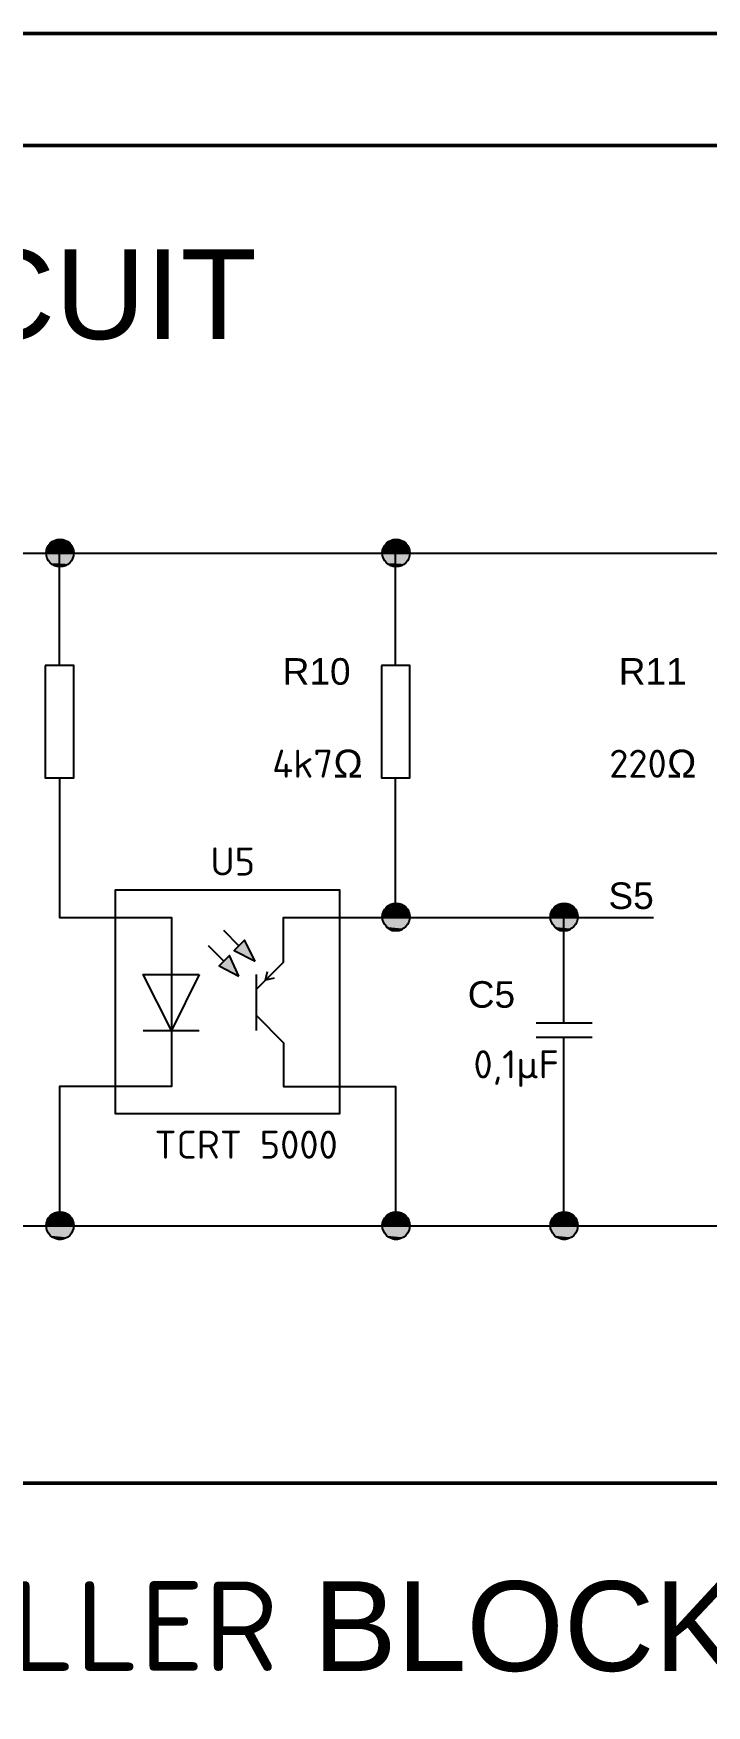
# Model space of a CAD drawing. Header units: inches. Extents: x 0 to 954, y 0 to 618.
# Drawn here: x 272.5 to 302.5, y 222.4 to 296.9 of the extents above; entities that cross this region are included whole.
import ezdxf

# ---------------------------------------------------------------- set-up
doc = ezdxf.new("R2010")
doc.units = ezdxf.units.IN
doc.header["$MEASUREMENT"] = 0
for name, color, linetype in [('PDF_Geometry', 7, 'Continuous'), ('PDF_Solid Fills', 7, 'Continuous'), ('PDF_Text', 7, 'Continuous')]:
    doc.layers.add(name, color=color, linetype=linetype)
doc.styles.add('PDF Arial', font='arial.ttf')
doc.styles.add('PDF ISOCPEUR', font='isocpeur.ttf')

msp = doc.modelspace()

# ---------------------------------------------------------------- linework, layer by layer
msp.add_line((296.152, 257.545), (300.152, 257.545))
at = {"layer": 'PDF_Geometry', "lineweight": 50}
for points in [[(0, 0), (419.961, 0), (419.961, 296.936), (0, 296.936)], [(11.981, 4.996), (414.966, 4.996), (414.966, 291.941), (11.981, 291.941)]]:
    msp.add_lwpolyline(points, close=True, dxfattribs=at)
at = {"layer": 'PDF_Geometry', "lineweight": 25}
for points in [[(348.647, 268.764), (348.647, 271.261), (348.647, 273.759), (153.653, 273.759), (146.16, 273.759), (146.16, 276.257), (146.16, 278.755)], [(273.672, 268.764), (273.672, 271.261), (273.672, 273.759)], [(288.659, 268.764), (288.659, 271.261), (288.659, 273.759)], [(356.183, 252.211), (356.183, 250.009), (356.183, 246.072), (356.183, 243.786), (153.653, 243.786), (153.653, 246.284), (153.653, 250.009), (158.649, 250.009), (158.649, 257.545), (153.653, 257.545), (153.653, 261.27), (153.653, 263.768)], [(273.672, 263.768), (273.672, 261.27), (273.672, 257.545), (278.668, 257.545), (278.668, 250.009), (273.672, 250.009), (273.672, 245.818), (273.672, 243.786)], [(282.436, 254.327), (283.663, 255.555), (283.663, 257.545), (288.659, 257.545), (288.659, 261.27), (288.659, 263.768)], [(288.659, 257.545), (296.152, 257.545), (296.152, 255.005), (296.152, 252.846)], [(281.674, 256.275), (280.996, 256.952)], [(280.996, 255.598), (280.319, 256.275)], [(282.436, 255.005), (282.436, 252.507)], [(283.24, 254.836), (282.859, 254.751), (282.944, 255.132)], [(282.436, 253.184), (283.663, 251.957), (283.663, 250.009), (288.659, 250.009), (288.659, 246.072), (288.659, 243.786)], [(294.924, 252.846), (297.422, 252.846)], [(277.398, 252.507), (279.896, 252.507)], [(294.924, 252.211), (297.422, 252.211)], [(296.152, 252.211), (296.152, 250.009), (296.152, 246.072), (296.152, 243.786)]]:
    msp.add_lwpolyline(points, dxfattribs=at)
for points in [[(273.037, 268.764), (273.037, 263.768), (274.307, 263.768), (274.307, 268.764)], [(288.024, 268.764), (288.024, 263.768), (289.294, 263.768), (289.294, 268.764)], [(276.17, 257.545), (276.17, 258.773), (286.161, 258.773), (286.161, 248.782), (276.17, 248.782)], [(282.393, 255.598), (281.928, 256.529), (281.462, 256.063)], [(281.674, 254.92), (281.25, 255.852), (280.785, 255.386)], [(279.896, 255.005), (278.668, 252.507), (277.398, 255.005)]]:
    msp.add_lwpolyline(points, close=True, dxfattribs=at)
at = {"layer": 'PDF_Geometry', "lineweight": 0}
for points in [[(273.672, 244.379), (273.588, 244.379), (273.672, 244.379)], [(288.659, 244.379), (288.574, 244.379), (288.659, 244.379)], [(296.152, 244.379), (296.067, 244.379), (296.152, 244.379)]]:
    msp.add_lwpolyline(points, dxfattribs=at)
at = {"layer": 'PDF_Geometry', "lineweight": 50}
msp.add_lwpolyline([(137.701, 232.336), (414.966, 232.336)], dxfattribs=at)
at = {"layer": 'PDF_Geometry', "lineweight": 25}
for centre in [(273.693, 273.78), (288.68, 273.78), (288.68, 257.566), (296.173, 257.566), (273.693, 243.807), (288.68, 243.807), (296.173, 243.807)]:
    msp.add_circle(centre, 0.614, dxfattribs=at)
at = {"layer": 'PDF_Solid Fills', "transparency": 33554559}
for points in [[(273.249, 274.267), (273.672, 274.183), (273.207, 274.183)], [(273.334, 274.31), (273.672, 274.267), (273.249, 274.267)], [(273.672, 274.267), (273.249, 274.267), (273.672, 274.183)], [(273.461, 274.352), (273.672, 274.31), (273.334, 274.31)], [(273.672, 274.31), (273.334, 274.31), (273.672, 274.267)], [(273.545, 274.394), (273.672, 274.352), (273.461, 274.352)], [(273.672, 274.352), (273.461, 274.352), (273.672, 274.31)], [(273.672, 274.394), (273.545, 274.394), (273.545, 274.394)], [(273.672, 274.394), (273.545, 274.394), (273.672, 274.352)], [(273.672, 274.394), (273.757, 274.394), (273.757, 274.394)], [(273.757, 274.394), (273.672, 274.394), (273.884, 274.352)], [(273.672, 274.394), (273.884, 274.352), (273.672, 274.352)], [(273.884, 274.352), (273.672, 274.352), (273.969, 274.31)], [(273.672, 274.352), (273.969, 274.31), (273.672, 274.31)], [(273.969, 274.31), (273.672, 274.31), (274.053, 274.267)], [(273.672, 274.31), (274.053, 274.267), (273.672, 274.267)], [(274.053, 274.267), (273.672, 274.267), (274.138, 274.183)], [(273.672, 274.267), (274.138, 274.183), (273.672, 274.183)], [(288.278, 274.267), (288.659, 274.183), (288.193, 274.183)], [(288.362, 274.31), (288.659, 274.267), (288.278, 274.267)], [(288.659, 274.267), (288.278, 274.267), (288.659, 274.183)], [(288.447, 274.352), (288.659, 274.31), (288.362, 274.31)], [(288.659, 274.31), (288.362, 274.31), (288.659, 274.267)], [(288.574, 274.394), (288.659, 274.352), (288.447, 274.352)], [(288.659, 274.352), (288.447, 274.352), (288.659, 274.31)], [(288.659, 274.394), (288.574, 274.394), (288.574, 274.394)], [(288.659, 274.394), (288.574, 274.394), (288.659, 274.352)], [(288.659, 274.394), (288.786, 274.394), (288.786, 274.394)], [(288.786, 274.394), (288.659, 274.394), (288.87, 274.352)], [(288.659, 274.394), (288.87, 274.352), (288.659, 274.352)], [(288.87, 274.352), (288.659, 274.352), (288.998, 274.31)], [(288.659, 274.352), (288.998, 274.31), (288.659, 274.31)], [(288.998, 274.31), (288.659, 274.31), (289.082, 274.267)], [(288.659, 274.31), (289.082, 274.267), (288.659, 274.267)], [(289.082, 274.267), (288.659, 274.267), (289.125, 274.183)], [(288.659, 274.267), (289.125, 274.183), (288.659, 274.183)], [(273.08, 273.971), (273.672, 273.886), (273.037, 273.886)], [(273.672, 273.886), (273.037, 273.886), (273.672, 273.759)], [(273.037, 273.886), (273.672, 273.759), (273.037, 273.759)], [(274.307, 273.759), (273.037, 273.759), (274.265, 273.674)], [(273.037, 273.759), (274.265, 273.674), (273.037, 273.674)], [(274.265, 273.674), (273.037, 273.674), (274.265, 273.547)], [(273.037, 273.674), (274.265, 273.547), (273.08, 273.547)], [(273.122, 274.098), (273.672, 273.971), (273.08, 273.971)], [(273.672, 273.971), (273.08, 273.971), (273.672, 273.886)], [(274.265, 273.547), (273.08, 273.547), (274.18, 273.463)], [(273.08, 273.547), (274.18, 273.463), (273.122, 273.463)], [(273.207, 274.183), (273.672, 274.098), (273.122, 274.098)], [(273.672, 274.098), (273.122, 274.098), (273.672, 273.971)], [(273.672, 274.183), (273.207, 274.183), (273.672, 274.098)], [(274.138, 274.183), (273.672, 274.183), (274.223, 274.098)], [(273.672, 274.183), (274.223, 274.098), (273.672, 274.098)], [(274.223, 274.098), (273.672, 274.098), (274.265, 273.971)], [(273.672, 274.098), (274.265, 273.971), (273.672, 273.971)], [(274.265, 273.971), (273.672, 273.971), (274.265, 273.886)], [(273.672, 273.971), (274.265, 273.886), (273.672, 273.886)], [(274.265, 273.886), (273.672, 273.886), (274.307, 273.759)], [(273.672, 273.886), (274.307, 273.759), (273.672, 273.759)], [(288.066, 273.886), (288.659, 273.759), (288.024, 273.759)], [(289.294, 273.759), (288.024, 273.759), (289.294, 273.674)], [(288.024, 273.759), (289.294, 273.674), (288.066, 273.674)], [(288.108, 274.098), (288.659, 273.971), (288.066, 273.971)], [(288.659, 273.971), (288.066, 273.971), (288.659, 273.886)], [(288.066, 273.971), (288.659, 273.886), (288.066, 273.886)], [(288.659, 273.886), (288.066, 273.886), (288.659, 273.759)], [(289.294, 273.674), (288.066, 273.674), (289.252, 273.547)], [(288.066, 273.674), (289.252, 273.547), (288.066, 273.547)], [(289.252, 273.547), (288.066, 273.547), (289.209, 273.463)], [(288.066, 273.547), (289.209, 273.463), (288.151, 273.463)], [(288.193, 274.183), (288.659, 274.098), (288.108, 274.098)], [(288.659, 274.098), (288.108, 274.098), (288.659, 273.971)], [(288.659, 274.183), (288.193, 274.183), (288.659, 274.098)], [(289.125, 274.183), (288.659, 274.183), (289.209, 274.098)], [(288.659, 274.183), (289.209, 274.098), (288.659, 274.098)], [(289.209, 274.098), (288.659, 274.098), (289.252, 273.971)], [(288.659, 274.098), (289.252, 273.971), (288.659, 273.971)], [(289.252, 273.971), (288.659, 273.971), (289.294, 273.886)], [(288.659, 273.971), (289.294, 273.886), (288.659, 273.886)], [(289.294, 273.886), (288.659, 273.886), (289.294, 273.759)], [(288.659, 273.886), (289.294, 273.759), (288.659, 273.759)], [(274.18, 273.463), (273.122, 273.463), (274.138, 273.336)], [(273.122, 273.463), (274.138, 273.336), (273.207, 273.336)], [(274.138, 273.336), (273.207, 273.336), (274.053, 273.293)], [(273.207, 273.336), (274.053, 273.293), (273.291, 273.293)], [(274.053, 273.293), (273.291, 273.293), (273.926, 273.209)], [(273.291, 273.293), (273.926, 273.209), (273.376, 273.209)], [(273.926, 273.209), (273.376, 273.209), (273.842, 273.166)], [(273.376, 273.209), (273.842, 273.166), (273.503, 273.166)], [(273.842, 273.166), (273.503, 273.166), (273.715, 273.166)], [(273.503, 273.166), (273.715, 273.166), (273.588, 273.166)], [(289.209, 273.463), (288.151, 273.463), (289.125, 273.336)], [(288.151, 273.463), (289.125, 273.336), (288.193, 273.336)], [(289.125, 273.336), (288.193, 273.336), (289.04, 273.293)], [(288.193, 273.336), (289.04, 273.293), (288.278, 273.293)], [(289.04, 273.293), (288.278, 273.293), (288.955, 273.209)], [(288.278, 273.293), (288.955, 273.209), (288.405, 273.209)], [(288.955, 273.209), (288.405, 273.209), (288.828, 273.166)], [(288.405, 273.209), (288.828, 273.166), (288.489, 273.166)], [(288.828, 273.166), (288.489, 273.166), (288.701, 273.166)], [(288.489, 273.166), (288.701, 273.166), (288.616, 273.166)], [(288.108, 257.841), (288.659, 257.757), (288.066, 257.757)], [(288.193, 257.926), (288.659, 257.841), (288.108, 257.841)], [(288.659, 257.841), (288.108, 257.841), (288.659, 257.757)], [(288.278, 258.011), (288.659, 257.926), (288.193, 257.926)], [(288.659, 257.926), (288.193, 257.926), (288.659, 257.841)], [(288.362, 258.053), (288.659, 258.011), (288.278, 258.011)], [(288.659, 258.011), (288.278, 258.011), (288.659, 257.926)], [(288.447, 258.095), (288.659, 258.053), (288.362, 258.053)], [(288.659, 258.053), (288.362, 258.053), (288.659, 258.011)], [(288.574, 258.138), (288.659, 258.095), (288.447, 258.095)], [(288.659, 258.095), (288.447, 258.095), (288.659, 258.053)], [(288.659, 258.138), (288.574, 258.138), (288.574, 258.138)], [(288.659, 258.138), (288.574, 258.138), (288.659, 258.095)], [(288.659, 258.138), (288.786, 258.138), (288.786, 258.138)], [(288.786, 258.138), (288.659, 258.138), (288.87, 258.095)], [(288.659, 258.138), (288.87, 258.095), (288.659, 258.095)], [(288.87, 258.095), (288.659, 258.095), (288.998, 258.053)], [(288.659, 258.095), (288.998, 258.053), (288.659, 258.053)], [(288.998, 258.053), (288.659, 258.053), (289.082, 258.011)], [(288.659, 258.053), (289.082, 258.011), (288.659, 258.011)], [(289.082, 258.011), (288.659, 258.011), (289.125, 257.926)], [(288.659, 258.011), (289.125, 257.926), (288.659, 257.926)], [(289.125, 257.926), (288.659, 257.926), (289.209, 257.841)], [(288.659, 257.926), (289.209, 257.841), (288.659, 257.841)], [(289.209, 257.841), (288.659, 257.841), (289.252, 257.757)], [(288.659, 257.841), (289.252, 257.757), (288.659, 257.757)], [(295.644, 257.841), (296.152, 257.757), (295.559, 257.757)], [(295.686, 257.926), (296.152, 257.841), (295.644, 257.841)], [(296.152, 257.841), (295.644, 257.841), (296.152, 257.757)], [(295.771, 258.011), (296.152, 257.926), (295.686, 257.926)], [(296.152, 257.926), (295.686, 257.926), (296.152, 257.841)], [(295.856, 258.053), (296.152, 258.011), (295.771, 258.011)], [(296.152, 258.011), (295.771, 258.011), (296.152, 257.926)], [(295.94, 258.095), (296.152, 258.053), (295.856, 258.053)], [(296.152, 258.053), (295.856, 258.053), (296.152, 258.011)], [(296.067, 258.138), (296.152, 258.095), (295.94, 258.095)], [(296.152, 258.095), (295.94, 258.095), (296.152, 258.053)], [(296.152, 258.138), (296.067, 258.138), (296.067, 258.138)], [(296.152, 258.138), (296.067, 258.138), (296.152, 258.095)], [(296.152, 258.138), (296.279, 258.138), (296.279, 258.138)], [(296.279, 258.138), (296.152, 258.138), (296.364, 258.095)], [(296.152, 258.138), (296.364, 258.095), (296.152, 258.095)], [(296.364, 258.095), (296.152, 258.095), (296.491, 258.053)], [(296.152, 258.095), (296.491, 258.053), (296.152, 258.053)], [(296.491, 258.053), (296.152, 258.053), (296.575, 258.011)], [(296.152, 258.053), (296.575, 258.011), (296.152, 258.011)], [(296.575, 258.011), (296.152, 258.011), (296.66, 257.926)], [(296.152, 258.011), (296.66, 257.926), (296.152, 257.926)], [(296.66, 257.926), (296.152, 257.926), (296.702, 257.841)], [(296.152, 257.926), (296.702, 257.841), (296.152, 257.841)], [(296.702, 257.841), (296.152, 257.841), (296.745, 257.757)], [(296.152, 257.841), (296.745, 257.757), (296.152, 257.757)], [(288.066, 257.63), (288.659, 257.545), (288.024, 257.545)], [(289.294, 257.545), (288.024, 257.545), (289.294, 257.418)], [(288.024, 257.545), (289.294, 257.418), (288.066, 257.418)], [(288.659, 257.757), (288.066, 257.757), (288.659, 257.63)], [(288.066, 257.757), (288.659, 257.63), (288.066, 257.63)], [(288.659, 257.63), (288.066, 257.63), (288.659, 257.545)], [(289.294, 257.418), (288.066, 257.418), (289.252, 257.291)], [(288.066, 257.418), (289.252, 257.291), (288.066, 257.291)], [(289.252, 257.291), (288.066, 257.291), (289.209, 257.206)], [(288.066, 257.291), (289.209, 257.206), (288.151, 257.206)], [(289.209, 257.206), (288.151, 257.206), (289.125, 257.122)], [(288.151, 257.206), (289.125, 257.122), (288.193, 257.122)], [(289.125, 257.122), (288.193, 257.122), (289.04, 257.037)], [(288.193, 257.122), (289.04, 257.037), (288.278, 257.037)], [(289.252, 257.757), (288.659, 257.757), (289.294, 257.63)], [(288.659, 257.757), (289.294, 257.63), (288.659, 257.63)], [(289.294, 257.63), (288.659, 257.63), (289.294, 257.545)], [(288.659, 257.63), (289.294, 257.545), (288.659, 257.545)], [(296.152, 257.757), (295.559, 257.757), (296.152, 257.63)], [(295.559, 257.757), (296.152, 257.63), (295.559, 257.63)], [(296.152, 257.63), (295.559, 257.63), (296.152, 257.545)], [(295.559, 257.63), (296.152, 257.545), (295.559, 257.545)], [(296.787, 257.545), (295.559, 257.545), (296.787, 257.418)], [(295.559, 257.545), (296.787, 257.418), (295.559, 257.418)], [(296.787, 257.418), (295.559, 257.418), (296.745, 257.291)], [(295.559, 257.418), (296.745, 257.291), (295.602, 257.291)], [(296.745, 257.291), (295.602, 257.291), (296.702, 257.206)], [(295.602, 257.291), (296.702, 257.206), (295.644, 257.206)], [(296.702, 257.206), (295.644, 257.206), (296.618, 257.122)], [(295.644, 257.206), (296.618, 257.122), (295.686, 257.122)], [(296.618, 257.122), (295.686, 257.122), (296.533, 257.037)], [(295.686, 257.122), (296.533, 257.037), (295.771, 257.037)], [(296.745, 257.757), (296.152, 257.757), (296.787, 257.63)], [(296.152, 257.757), (296.787, 257.63), (296.152, 257.63)], [(296.787, 257.63), (296.152, 257.63), (296.787, 257.545)], [(296.152, 257.63), (296.787, 257.545), (296.152, 257.545)], [(281.928, 256.529), (281.462, 256.063), (282.393, 255.598)], [(289.04, 257.037), (288.278, 257.037), (288.955, 256.952)], [(288.278, 257.037), (288.955, 256.952), (288.405, 256.952)], [(288.955, 256.952), (288.405, 256.952), (288.828, 256.91)], [(288.405, 256.952), (288.828, 256.91), (288.489, 256.91)], [(288.828, 256.91), (288.489, 256.91), (288.701, 256.91)], [(288.489, 256.91), (288.701, 256.91), (288.616, 256.91)], [(296.533, 257.037), (295.771, 257.037), (296.448, 256.952)], [(295.771, 257.037), (296.448, 256.952), (295.898, 256.952)], [(296.448, 256.952), (295.898, 256.952), (296.321, 256.91)], [(295.898, 256.952), (296.321, 256.91), (295.983, 256.91)], [(296.321, 256.91), (295.983, 256.91), (296.237, 256.91)], [(295.983, 256.91), (296.237, 256.91), (296.11, 256.91)], [(281.25, 255.852), (280.785, 255.386), (281.674, 254.92)], [(273.672, 244.421), (273.672, 244.379), (273.588, 244.379)], [(273.799, 244.379), (273.672, 244.421), (273.672, 244.379)], [(288.659, 244.421), (288.659, 244.379), (288.574, 244.379)], [(288.786, 244.379), (288.659, 244.421), (288.659, 244.379)], [(296.152, 244.421), (296.152, 244.379), (296.067, 244.379)], [(296.279, 244.379), (296.152, 244.421), (296.152, 244.379)], [(273.164, 244.082), (273.672, 243.998), (273.08, 243.998)], [(273.672, 243.998), (273.08, 243.998), (273.672, 243.871)], [(273.08, 243.998), (273.672, 243.871), (273.08, 243.871)], [(273.672, 243.871), (273.08, 243.871), (273.672, 243.786)], [(273.08, 243.871), (273.672, 243.786), (273.08, 243.786)], [(274.307, 243.786), (273.08, 243.786), (274.307, 243.659)], [(273.08, 243.786), (274.307, 243.659), (273.08, 243.659)], [(273.207, 244.167), (273.672, 244.082), (273.164, 244.082)], [(273.672, 244.082), (273.164, 244.082), (273.672, 243.998)], [(273.291, 244.252), (273.672, 244.167), (273.207, 244.167)], [(273.672, 244.167), (273.207, 244.167), (273.672, 244.082)], [(273.376, 244.336), (273.672, 244.252), (273.291, 244.252)], [(273.672, 244.252), (273.291, 244.252), (273.672, 244.167)], [(273.461, 244.379), (273.672, 244.336), (273.376, 244.336)], [(273.672, 244.336), (273.376, 244.336), (273.672, 244.252)], [(273.588, 244.379), (273.672, 244.379), (273.461, 244.379)], [(273.672, 244.379), (273.461, 244.379), (273.672, 244.336)], [(273.884, 244.379), (273.884, 244.379), (273.672, 244.379)], [(273.884, 244.379), (273.672, 244.379), (273.799, 244.379)], [(273.884, 244.379), (273.672, 244.379), (274.011, 244.336)], [(273.672, 244.379), (274.011, 244.336), (273.672, 244.336)], [(274.011, 244.336), (273.672, 244.336), (274.096, 244.252)], [(273.672, 244.336), (274.096, 244.252), (273.672, 244.252)], [(274.096, 244.252), (273.672, 244.252), (274.18, 244.167)], [(273.672, 244.252), (274.18, 244.167), (273.672, 244.167)], [(274.18, 244.167), (273.672, 244.167), (274.223, 244.082)], [(273.672, 244.167), (274.223, 244.082), (273.672, 244.082)], [(274.223, 244.082), (273.672, 244.082), (274.265, 243.998)], [(273.672, 244.082), (274.265, 243.998), (273.672, 243.998)], [(274.265, 243.998), (273.672, 243.998), (274.307, 243.871)], [(273.672, 243.998), (274.307, 243.871), (273.672, 243.871)], [(274.307, 243.871), (273.672, 243.871), (274.307, 243.786)], [(273.672, 243.871), (274.307, 243.786), (273.672, 243.786)], [(288.108, 243.998), (288.659, 243.871), (288.066, 243.871)], [(288.659, 243.871), (288.066, 243.871), (288.659, 243.786)], [(288.066, 243.871), (288.659, 243.786), (288.066, 243.786)], [(289.294, 243.786), (288.066, 243.786), (289.294, 243.659)], [(288.066, 243.786), (289.294, 243.659), (288.066, 243.659)], [(288.151, 244.082), (288.659, 243.998), (288.108, 243.998)], [(288.659, 243.998), (288.108, 243.998), (288.659, 243.871)], [(288.193, 244.167), (288.659, 244.082), (288.151, 244.082)], [(288.659, 244.082), (288.151, 244.082), (288.659, 243.998)], [(288.278, 244.252), (288.659, 244.167), (288.193, 244.167)], [(288.659, 244.167), (288.193, 244.167), (288.659, 244.082)], [(288.362, 244.336), (288.659, 244.252), (288.278, 244.252)], [(288.659, 244.252), (288.278, 244.252), (288.659, 244.167)], [(288.447, 244.379), (288.659, 244.336), (288.362, 244.336)], [(288.659, 244.336), (288.362, 244.336), (288.659, 244.252)], [(288.574, 244.379), (288.659, 244.379), (288.447, 244.379)], [(288.659, 244.379), (288.447, 244.379), (288.659, 244.336)], [(288.87, 244.379), (288.87, 244.379), (288.659, 244.379)], [(288.87, 244.379), (288.659, 244.379), (288.786, 244.379)], [(288.87, 244.379), (288.659, 244.379), (288.998, 244.336)], [(288.659, 244.379), (288.998, 244.336), (288.659, 244.336)], [(288.998, 244.336), (288.659, 244.336), (289.082, 244.252)], [(288.659, 244.336), (289.082, 244.252), (288.659, 244.252)], [(289.082, 244.252), (288.659, 244.252), (289.167, 244.167)], [(288.659, 244.252), (289.167, 244.167), (288.659, 244.167)], [(289.167, 244.167), (288.659, 244.167), (289.209, 244.082)], [(288.659, 244.167), (289.209, 244.082), (288.659, 244.082)], [(289.209, 244.082), (288.659, 244.082), (289.252, 243.998)], [(288.659, 244.082), (289.252, 243.998), (288.659, 243.998)], [(289.252, 243.998), (288.659, 243.998), (289.294, 243.871)], [(288.659, 243.998), (289.294, 243.871), (288.659, 243.871)], [(289.294, 243.871), (288.659, 243.871), (289.294, 243.786)], [(288.659, 243.871), (289.294, 243.786), (288.659, 243.786)], [(295.644, 244.082), (296.152, 243.998), (295.559, 243.998)], [(296.152, 243.998), (295.559, 243.998), (296.152, 243.871)], [(295.559, 243.998), (296.152, 243.871), (295.559, 243.871)], [(296.152, 243.871), (295.559, 243.871), (296.152, 243.786)], [(295.559, 243.871), (296.152, 243.786), (295.559, 243.786)], [(296.787, 243.786), (295.559, 243.786), (296.787, 243.659)], [(295.559, 243.786), (296.787, 243.659), (295.559, 243.659)], [(295.686, 244.167), (296.152, 244.082), (295.644, 244.082)], [(296.152, 244.082), (295.644, 244.082), (296.152, 243.998)], [(295.771, 244.252), (296.152, 244.167), (295.686, 244.167)], [(296.152, 244.167), (295.686, 244.167), (296.152, 244.082)], [(295.856, 244.336), (296.152, 244.252), (295.771, 244.252)], [(296.152, 244.252), (295.771, 244.252), (296.152, 244.167)], [(295.94, 244.379), (296.152, 244.336), (295.856, 244.336)], [(296.152, 244.336), (295.856, 244.336), (296.152, 244.252)], [(296.067, 244.379), (296.152, 244.379), (295.94, 244.379)], [(296.152, 244.379), (295.94, 244.379), (296.152, 244.336)], [(296.364, 244.379), (296.364, 244.379), (296.152, 244.379)], [(296.364, 244.379), (296.152, 244.379), (296.279, 244.379)], [(296.364, 244.379), (296.152, 244.379), (296.491, 244.336)], [(296.152, 244.379), (296.491, 244.336), (296.152, 244.336)], [(296.491, 244.336), (296.152, 244.336), (296.575, 244.252)], [(296.152, 244.336), (296.575, 244.252), (296.152, 244.252)], [(296.575, 244.252), (296.152, 244.252), (296.66, 244.167)], [(296.152, 244.252), (296.66, 244.167), (296.152, 244.167)], [(296.66, 244.167), (296.152, 244.167), (296.702, 244.082)], [(296.152, 244.167), (296.702, 244.082), (296.152, 244.082)], [(296.702, 244.082), (296.152, 244.082), (296.745, 243.998)], [(296.152, 244.082), (296.745, 243.998), (296.152, 243.998)], [(296.745, 243.998), (296.152, 243.998), (296.787, 243.871)], [(296.152, 243.998), (296.787, 243.871), (296.152, 243.871)], [(296.787, 243.871), (296.152, 243.871), (296.787, 243.786)], [(296.152, 243.871), (296.787, 243.786), (296.152, 243.786)], [(274.307, 243.659), (273.08, 243.659), (274.265, 243.532)], [(273.08, 243.659), (274.265, 243.532), (273.122, 243.532)], [(274.265, 243.532), (273.122, 243.532), (274.223, 243.447)], [(273.122, 243.532), (274.223, 243.447), (273.164, 243.447)], [(274.223, 243.447), (273.164, 243.447), (274.138, 243.363)], [(273.164, 243.447), (274.138, 243.363), (273.207, 243.363)], [(274.138, 243.363), (273.207, 243.363), (274.053, 243.278)], [(273.207, 243.363), (274.053, 243.278), (273.291, 243.278)], [(274.053, 243.278), (273.291, 243.278), (273.969, 243.236)], [(273.291, 243.278), (273.969, 243.236), (273.418, 243.236)], [(273.969, 243.236), (273.418, 243.236), (273.842, 243.193)], [(273.418, 243.236), (273.842, 243.193), (273.503, 243.193)], [(273.842, 243.193), (273.503, 243.193), (273.757, 243.151)], [(273.503, 243.193), (273.757, 243.151), (273.63, 243.151)], [(289.294, 243.659), (288.066, 243.659), (289.252, 243.532)], [(288.066, 243.659), (289.252, 243.532), (288.108, 243.532)], [(289.252, 243.532), (288.108, 243.532), (289.209, 243.447)], [(288.108, 243.532), (289.209, 243.447), (288.151, 243.447)], [(289.209, 243.447), (288.151, 243.447), (289.125, 243.363)], [(288.151, 243.447), (289.125, 243.363), (288.193, 243.363)], [(289.125, 243.363), (288.193, 243.363), (289.04, 243.278)], [(288.193, 243.363), (289.04, 243.278), (288.32, 243.278)], [(289.04, 243.278), (288.32, 243.278), (288.955, 243.236)], [(288.32, 243.278), (288.955, 243.236), (288.405, 243.236)], [(288.955, 243.236), (288.405, 243.236), (288.828, 243.193)], [(288.405, 243.236), (288.828, 243.193), (288.489, 243.193)], [(288.828, 243.193), (288.489, 243.193), (288.743, 243.151)], [(288.489, 243.193), (288.743, 243.151), (288.616, 243.151)], [(296.787, 243.659), (295.559, 243.659), (296.745, 243.532)], [(295.559, 243.659), (296.745, 243.532), (295.602, 243.532)], [(296.745, 243.532), (295.602, 243.532), (296.702, 243.447)], [(295.602, 243.532), (296.702, 243.447), (295.644, 243.447)], [(296.702, 243.447), (295.644, 243.447), (296.618, 243.363)], [(295.644, 243.447), (296.618, 243.363), (295.686, 243.363)], [(296.618, 243.363), (295.686, 243.363), (296.533, 243.278)], [(295.686, 243.363), (296.533, 243.278), (295.771, 243.278)], [(296.533, 243.278), (295.771, 243.278), (296.448, 243.236)], [(295.771, 243.278), (296.448, 243.236), (295.898, 243.236)], [(296.448, 243.236), (295.898, 243.236), (296.321, 243.193)], [(295.898, 243.236), (296.321, 243.193), (295.983, 243.193)], [(296.321, 243.193), (295.983, 243.193), (296.237, 243.151)], [(295.983, 243.193), (296.237, 243.151), (296.11, 243.151)]]:
    msp.add_solid(points, dxfattribs=at)

# ---------------------------------------------------------------- texts
at = {"layer": 'PDF_Text', "attachment_point": 7}
for s, insert, char_height, style in [('{\\fArial|b0|i0|c0|p34;IR }SENSOR{\\fArial|b0|i0|c0|p34; CIRCUIT}', (231.748, 283.258), 4, 'PDF ISOCPEUR'), ('R10', (283.621, 267.896), 1.1829, 'PDF Arial'), ('R11', (298.608, 267.917), 1.1829, 'PDF Arial'), ('4k7Ω', (283.155, 263.768), 1.2499, 'PDF ISOCPEUR'), ('220Ω', (298.184, 263.768), 1.2499, 'PDF ISOCPEUR'), ('U5', (280.404, 259.408), 1.2499, 'PDF ISOCPEUR'), ('S5', (298.15, 257.901), 1.1829, 'PDF Arial'), ('C5', (291.876, 253.501), 1.1829, 'PDF Arial'), ('0,1μF', (292.13, 249.989), 1.2499, 'PDF ISOCPEUR'), ('TCRT 5000', (277.906, 246.792), 1.2499, 'PDF ISOCPEUR'), ('MICROCONTROLLER{\\fArial|b0|i0|c0|p34; BLOCK}', (237.03, 223.903), 4, 'PDF ISOCPEUR')]:
    msp.add_mtext(s, dxfattribs=dict(at, insert=insert, char_height=char_height, style=style))

doc.saveas('drawing.dxf')
